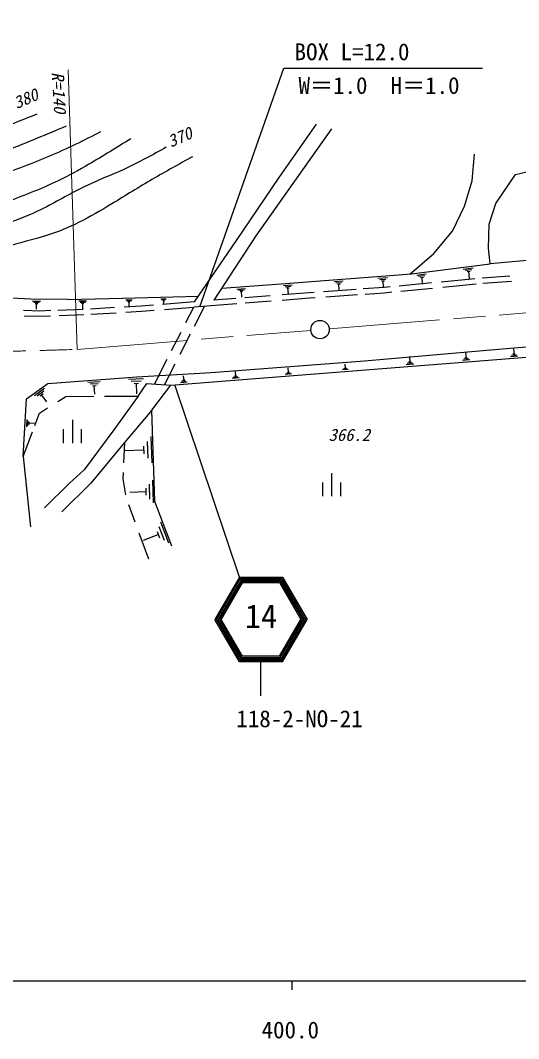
# Model space of a CAD drawing. Units: millimetres, scale not verified. Extents: x 40000 to 680000, y 20000 to 380000.
# Drawn here: x 438554 to 492622, y 198715 to 309262 of the extents above; entities that cross this region are included whole.
import ezdxf
from ezdxf.enums import TextEntityAlignment as Align

# ---------------------------------------------------------------- set-up
doc = ezdxf.new("R2010")
doc.units = ezdxf.units.MM
doc.header["$LTSCALE"] = 1000
doc.linetypes.add('CHAIN', pattern=[18.5, 12, -1.5, 3.5, -1.5])
for name, color, linetype, lineweight in [('M-BGD', 7, 'Continuous', 25), ('M-BMK', 2, 'CHAIN', 13), ('M-BMK-SRVR', 3, 'Continuous', 25), ('M-STR-HTXT', 7, 'Continuous', 13), ('M-STR-STR3', 7, 'Continuous', 25), ('M-STR-STRC', 7, 'Continuous', 25), ('M-TTL-BAND', 7, 'Continuous', 25)]:
    doc.layers.add(name, color=color, linetype=linetype, lineweight=lineweight)
doc.styles.add('ＭＳ ゴシック', font='')
doc.styles.get('ＭＳ ゴシック').set_extended_font_data('MS Gothic')

msp = doc.modelspace()

# ---------------------------------------------------------------- linework, layer by layer
at = {"layer": 'M-BGD'}
for p, q in [((472323, 297502), (464119, 285853)), ((466651, 292201), (470703, 297975)), ((487563, 291851), (487827, 294722)), ((492300, 292520), (494741, 293120)), ((462025, 285381), (466651, 292201)), ((486732, 289094), (487563, 291851)), ((490160, 289395), (492300, 292520)), ((485448, 286375), (486732, 289094)), ((489432, 287126), (490160, 289395)), ((483409, 283958), (485448, 286375)), ((489346, 284514), (489432, 287126)), ((457435, 278700), (462025, 285381)), ((464119, 285853), (459564, 278896)), ((489517, 282845), (489346, 284514)), ((480801, 281719), (483409, 283958)), ((497352, 283530), (489517, 282845)), ((481001, 281734), (489517, 282845)), ((486615, 282267), (487705, 282407)), ((486835, 282127), (487535, 282227)), ((487045, 281987), (487365, 282037)), ((487305, 281247), (487205, 282017)), ((466854, 280654), (481001, 281734)), ((472595, 280897), (473565, 280967)), ((472775, 280767), (473405, 280817)), ((477355, 281257), (478395, 281337)), ((477555, 281117), (478225, 281167)), ((477745, 280977), (478055, 280997)), ((477955, 280257), (477905, 280987)), ((481565, 281607), (482605, 281747)), ((481775, 281477), (482445, 281567)), ((481975, 281347), (482285, 281387)), ((482225, 280637), (482135, 281367)), ((487860, 281207), (484219, 280856)), ((491654, 281500), (488681, 281286)), ((491837, 280912), (488732, 280688)), ((460405, 280181), (466854, 280654)), ((462055, 280097), (462975, 280167)), ((462225, 279977), (462825, 280017)), ((462395, 279847), (462675, 279867)), ((462585, 279207), (462535, 279857)), ((469901, 279694), (466980, 279469)), ((467095, 280477), (468045, 280547)), ((467275, 280347), (467895, 280397)), ((467455, 280217), (467735, 280237)), ((467645, 279557), (467595, 280227)), ((470447, 279732), (469901, 279694)), ((474990, 280048), (471454, 279802)), ((472955, 280627), (473245, 280657)), ((473155, 279967), (473105, 280647)), ((478032, 280260), (475736, 280100)), ((478673, 280321), (478032, 280260)), ((478861, 279737), (478082, 279662)), ((483176, 280755), (479649, 280415)), ((483280, 280163), (479853, 279832)), ((488012, 280618), (484393, 280270)), ((439699, 278992), (437557, 279090)), ((443692, 278966), (439699, 278992)), ((439855, 278787), (440745, 278777)), ((440015, 278657), (440595, 278647)), ((443692, 278966), (449634, 279101)), ((444885, 278797), (445745, 278807)), ((445045, 278677), (445605, 278677)), ((449634, 279101), (457872, 279337)), ((449995, 278907), (450675, 278927)), ((450115, 278807), (450565, 278827)), ((450235, 278707), (450445, 278717)), ((450355, 278237), (450345, 278717)), ((453805, 279017), (454385, 279037)), ((453915, 278937), (454295, 278947)), ((457435, 278700), (453992, 278427)), ((454015, 278847), (454195, 278857)), ((454115, 278447), (454105, 278857)), ((461927, 279079), (459564, 278896)), ((465652, 279366), (462900, 279154)), ((465755, 278772), (462935, 278555)), ((469945, 279096), (466950, 278865)), ((470561, 279139), (469945, 279096)), ((475144, 279457), (471714, 279219)), ((478082, 279662), (475964, 279514)), ((440651, 277709), (438877, 277747)), ((440165, 278517), (440435, 278517)), ((440295, 277897), (440305, 278517)), ((441851, 277753), (440651, 277709)), ((445351, 277881), (442614, 277781)), ((445195, 278547), (445455, 278547)), ((445335, 277947), (445325, 278547)), ((448784, 278074), (446169, 277922)), ((448934, 277482), (446198, 277322)), ((451674, 278243), (449820, 278135)), ((451716, 277645), (450012, 277545)), ((452990, 278348), (451674, 278243)), ((453084, 277753), (451716, 277645)), ((457361, 278093), (454188, 277841)), ((456518, 276449), (457378, 278126)), ((462050, 278486), (457378, 278126)), ((457452, 276078), (458548, 278216)), ((440656, 277109), (438964, 277145)), ((441834, 277152), (440656, 277109)), ((445452, 277285), (442767, 277186)), ((454967, 273425), (455985, 275409)), ((455881, 273016), (457020, 275237)), ((489156, 273472), (502108, 274552)), ((475895, 272316), (489156, 273472)), ((486865, 273157), (486915, 272607)), ((492075, 273597), (492125, 273027)), ((453097, 269779), (454487, 272489)), ((454181, 269702), (455344, 271968)), ((454888, 269652), (493476, 272683)), ((459248, 271041), (475895, 272316)), ((473775, 271947), (473805, 271527)), ((481105, 272047), (480545, 271997)), ((480945, 272157), (480685, 272137)), ((480765, 272757), (480815, 272147)), ((487315, 272407), (486535, 272337)), ((487175, 272517), (486665, 272467)), ((487025, 272617), (486795, 272597)), ((492545, 272817), (491735, 272747)), ((492395, 272927), (491865, 272887)), ((492245, 273037), (491995, 273017)), ((451207, 270561), (459248, 271041)), ((461855, 271177), (461905, 270637)), ((467985, 270877), (467295, 270827)), ((467855, 270977), (467415, 270937)), ((467725, 271067), (467525, 271047)), ((467585, 271537), (467625, 271057)), ((474125, 271367), (473515, 271317)), ((474015, 271447), (473615, 271417)), ((473895, 271527), (473715, 271517)), ((481265, 271927), (480405, 271857)), ((439214, 268162), (441521, 269853)), ((441521, 269853), (451207, 270561)), ((445875, 269967), (447225, 270067)), ((446125, 269787), (447005, 269847)), ((450295, 270307), (451925, 270397)), ((450595, 270077), (451655, 270137)), ((450895, 269847), (451385, 269877)), ((451205, 268717), (451145, 269867)), ((451348, 268479), (452272, 269837)), ((452272, 269837), (454888, 269652)), ((456655, 269987), (455925, 269927)), ((456525, 270087), (456045, 270047)), ((456385, 270187), (456165, 270167)), ((456235, 270687), (456275, 270177)), ((462305, 270437), (461525, 270367)), ((462165, 270547), (461655, 270497)), ((462015, 270647), (461785, 270627)), ((440075, 268537), (441165, 269347)), ((440385, 268517), (441095, 269047)), ((440695, 268497), (441025, 268737)), ((446375, 269597), (446775, 269627)), ((446645, 268667), (446575, 269617)), ((452836, 266953), (454888, 269652)), ((438857, 261898), (439214, 268162)), ((441425, 267847), (440865, 268617)), ((442604, 267874), (443472, 268425)), ((443472, 268425), (446509, 268446)), ((447688, 268454), (451348, 268479)), ((451348, 268479), (448712, 264825)), ((440140, 265290), (440647, 266632)), ((440647, 266632), (441510, 267180)), ((452836, 266953), (449844, 263417)), ((453140, 257033), (452836, 266953)), ((439245, 265117), (439285, 265947)), ((439375, 265257), (439405, 265797)), ((439505, 265397), (439525, 265647)), ((440095, 265487), (439515, 265527)), ((444198, 265878), (444198, 263378)), ((438857, 261898), (439872, 264583)), ((443198, 264878), (443198, 263378)), ((445198, 263378), (445198, 264878)), ((448712, 264825), (445469, 260481)), ((449844, 263417), (446203, 259012)), ((449844, 263417), (449742, 261244)), ((452315, 263557), (452375, 261717)), ((452725, 264067), (452815, 261227)), ((449935, 262557), (451925, 262627)), ((451905, 263047), (451935, 262197)), ((438857, 261898), (439650, 254270)), ((445469, 260481), (443878, 259012)), ((449692, 260173), (449660, 259502)), ((472323, 260102), (472323, 257602)), ((443878, 259012), (441186, 256350)), ((446203, 259012), (443052, 255891)), ((449660, 259502), (449945, 257764)), ((452515, 258917), (452565, 257297)), ((452875, 259357), (452955, 256867)), ((471323, 259102), (471323, 257602)), ((473323, 257602), (473323, 259102)), ((450425, 258037), (452165, 258097)), ((452155, 258467), (452175, 257717)), ((450279, 256686), (450967, 254821)), ((455002, 252168), (453140, 257033)), ((453585, 254307), (454155, 252827)), ((453775, 254837), (454645, 252557)), ((451401, 253641), (452444, 250813)), ((451925, 252827), (453525, 253437)), ((453395, 253777), (453655, 253097))]:
    msp.add_line(p, q, dxfattribs=at)
for points, knots in [([(391747, 309262), (392474, 308296), (393200, 307330), (393951, 306372), (394875, 305193), (395834, 304025), (396964, 303065), (398242, 301979), (399737, 301159), (401152, 300224), (402891, 299076), (404511, 297756), (406317, 296761), (407837, 295925), (409490, 295319), (411112, 294667), (412600, 294069), (414061, 293431), (415576, 292904), (416795, 292479), (418049, 292126), (419323, 291967), (420578, 291810), (421853, 291843), (423126, 291912), (425601, 292046), (428066, 292320), (430456, 292904), (432731, 293459), (434938, 294294), (437124, 295163), (439288, 296023), (441430, 296916), (443572, 297808)], [0, 0, 0, 0, 1, 1, 1, 2, 2, 2, 3, 3, 3, 4, 4, 4, 5, 5, 5, 6, 6, 6, 7, 7, 7, 8, 8, 8, 9, 9, 9, 10, 10, 10, 11, 11, 11, 11]), ([(440329, 299073), (438996, 298540), (437664, 298006), (436327, 297494), (434934, 296960), (433536, 296448), (432141, 295896), (431013, 295449), (429887, 294975), (428716, 294716), (427712, 294494), (426675, 294430), (425634, 294335), (424026, 294189), (422409, 293969), (420839, 294183), (419645, 294346), (418479, 294761), (417338, 295211), (415367, 295987), (413472, 296865), (411554, 297722), (409902, 298460), (408232, 299181), (406645, 300043), (405230, 300812), (403880, 301692), (402475, 302502), (401587, 303014), (400677, 303497), (399879, 304119), (398717, 305024), (397792, 306222), (396792, 307327), (396267, 307908), (395722, 308463), (395176, 309017)], [0, 0, 0, 0, 1, 1, 1, 2, 2, 2, 3, 3, 3, 4, 4, 4, 5, 5, 5, 6, 6, 6, 7, 7, 7, 8, 8, 8, 9, 9, 9, 10, 10, 10, 11, 11, 11, 12, 12, 12, 12]), ([(447264, 297147), (445425, 296226), (443587, 295305), (441698, 294502), (439870, 293724), (437996, 293056), (436132, 292353), (434542, 291752), (432961, 291125), (431337, 290644), (429368, 290060), (427338, 289690), (425307, 289321)], [0, 0, 0, 0, 1, 1, 1, 2, 2, 2, 3, 3, 3, 4, 4, 4, 4]), ([(450536, 296401), (449030, 295467), (447524, 294534), (445990, 293643), (444903, 293012), (443801, 292402), (442671, 291856), (440899, 290999), (439059, 290296), (437205, 289608), (435634, 289025), (434053, 288452), (432404, 288178), (431451, 288020), (430474, 287961), (429544, 287718), (428916, 287555), (428310, 287308), (427703, 287061)], [0, 0, 0, 0, 1, 1, 1, 2, 2, 2, 3, 3, 3, 4, 4, 4, 5, 5, 5, 6, 6, 6, 6]), ([(454377, 295483), (452892, 294656), (451407, 293830), (449866, 293121), (448390, 292441), (446863, 291869), (445402, 291160), (443826, 290396), (442327, 289472), (440750, 288704), (439518, 288105), (438239, 287601), (436947, 287145), (435670, 286695), (434382, 286293), (433097, 285846), (432295, 285567), (431494, 285270), (430665, 285117), (430077, 285009), (429475, 284973), (428872, 284936)], [0, 0, 0, 0, 1, 1, 1, 2, 2, 2, 3, 3, 3, 4, 4, 4, 5, 5, 5, 6, 6, 6, 7, 7, 7, 7]), ([(457227, 294460), (455773, 293655), (454319, 292850), (452886, 292009), (451410, 291143), (449957, 290240), (448493, 289353), (447306, 288634), (446111, 287925), (444867, 287310), (443778, 286771), (442651, 286304), (441496, 285931), (439978, 285441), (438413, 285113), (436899, 284603), (435601, 284165), (434341, 283593), (433017, 283275), (432204, 283079), (431365, 282980), (430527, 282881)], [0, 0, 0, 0, 1, 1, 1, 2, 2, 2, 3, 3, 3, 4, 4, 4, 5, 5, 5, 6, 6, 6, 7, 7, 7, 7])]:
    msp.add_open_spline(points, degree=3, knots=knots, dxfattribs=at)
at = {"layer": 'M-BMK'}
for p, q in [((472084, 275772), (551476, 282224)), ((444700, 273547), (470074, 275609))]:
    msp.add_line(p, q, dxfattribs=at)
msp.add_open_spline([(408790, 275366), (411971, 274818), (415152, 274271), (418357, 273931), (421554, 273592), (424775, 273460), (427994, 273383), (430606, 273321), (433218, 273294), (435829, 273321), (438786, 273351), (441743, 273449), (444700, 273547)], degree=3, knots=[0, 0, 0, 0, 1, 1, 1, 2, 2, 2, 3, 3, 3, 4, 4, 4, 4], dxfattribs=at)
at = {"layer": 'M-BMK-SRVR'}
msp.add_circle((471075, 275695), 1000, dxfattribs=at)
at = {"layer": 'M-STR-HTXT'}
msp.add_line((444700, 273547), (443737, 303889), dxfattribs=at)
at = {"layer": 'M-STR-STR3'}
for p, q in [((458041, 278177), (467146, 304065)), ((467146, 304065), (488712, 304065))]:
    msp.add_line(p, q, dxfattribs=at)
at = {"layer": 'M-STR-STRC'}
for p, q in [((462324, 248820), (455315, 269685)), ((462324, 248820), (459668, 244220)), ((462324, 248820), (467017, 248820)), ((467017, 248820), (469673, 244220)), ((462411, 248670), (459842, 244220)), ((462497, 248520), (460015, 244220)), ((462584, 248370), (460188, 244220)), ((462671, 248220), (460361, 244220)), ((462411, 248670), (466930, 248670)), ((462497, 248520), (466844, 248520)), ((462584, 248370), (466757, 248370)), ((462671, 248220), (466671, 248220)), ((466671, 248220), (468980, 244220)), ((466757, 248370), (469153, 244220)), ((466844, 248520), (469326, 244220)), ((466930, 248670), (469500, 244220)), ((462324, 239620), (459668, 244220)), ((462411, 239770), (459842, 244220)), ((462497, 239920), (460015, 244220)), ((462584, 240070), (460188, 244220)), ((462671, 240220), (460361, 244220)), ((466671, 240220), (468980, 244220)), ((466757, 240070), (469153, 244220)), ((466844, 239920), (469326, 244220)), ((466930, 239770), (469500, 244220)), ((467017, 239620), (469673, 244220)), ((466844, 239920), (462497, 239920)), ((466757, 240070), (462584, 240070)), ((466671, 240220), (462671, 240220)), ((467017, 239620), (462324, 239620)), ((466930, 239770), (462411, 239770)), ((464621, 239620), (464621, 235920))]:
    msp.add_line(p, q, dxfattribs=at)
at = {"layer": 'M-TTL-BAND'}
for p, q in [((40000, 205000), (579000, 205000)), ((468000, 205000), (468000, 204000))]:
    msp.add_line(p, q, dxfattribs=at)

# ---------------------------------------------------------------- texts
at = {"layer": 'M-BGD', "style": 'ＭＳ ゴシック', "oblique": 15}
for s, p in [('380', (437899, 300223)), ('370', (454622, 296042))]:
    msp.add_text(s, height=1320, rotation=23.629, dxfattribs=at).set_placement(p, align=Align.MIDDLE_LEFT)
msp.add_text('366.2', height=1320, dxfattribs=at).set_placement((471997, 264261), align=Align.MIDDLE_LEFT)
at = {"layer": 'M-STR-HTXT', "style": 'ＭＳ ゴシック', "oblique": 15}
msp.add_text('R=140', height=1320, rotation=273.468, dxfattribs=at).set_placement((441557, 303610), align=Align.BOTTOM_LEFT)
at = {"layer": 'M-STR-STR3', "style": 'ＭＳ ゴシック'}
for s, p in [('BOX L=12.0', (468308, 305848)), ('W＝1.0\u3000H＝1.0', (468736, 302192))]:
    msp.add_text(s, height=1833, dxfattribs=at).set_placement(p, align=Align.MIDDLE_LEFT)
at = {"layer": 'M-STR-STRC', "style": 'ＭＳ ゴシック'}
for s, height, p in [('14', 2566, (462921, 242520)), ('118-2-NO-21', 1833, (461985, 231974))]:
    msp.add_text(s, height=height, dxfattribs=at).set_placement(p, align=Align.BOTTOM_LEFT)
at = {"layer": 'M-TTL-BAND', "style": 'ＭＳ ゴシック'}
msp.add_text('400.0', height=1833, dxfattribs=at).set_placement((467844, 198195), align=Align.BOTTOM_CENTER)

doc.saveas('drawing.dxf')
